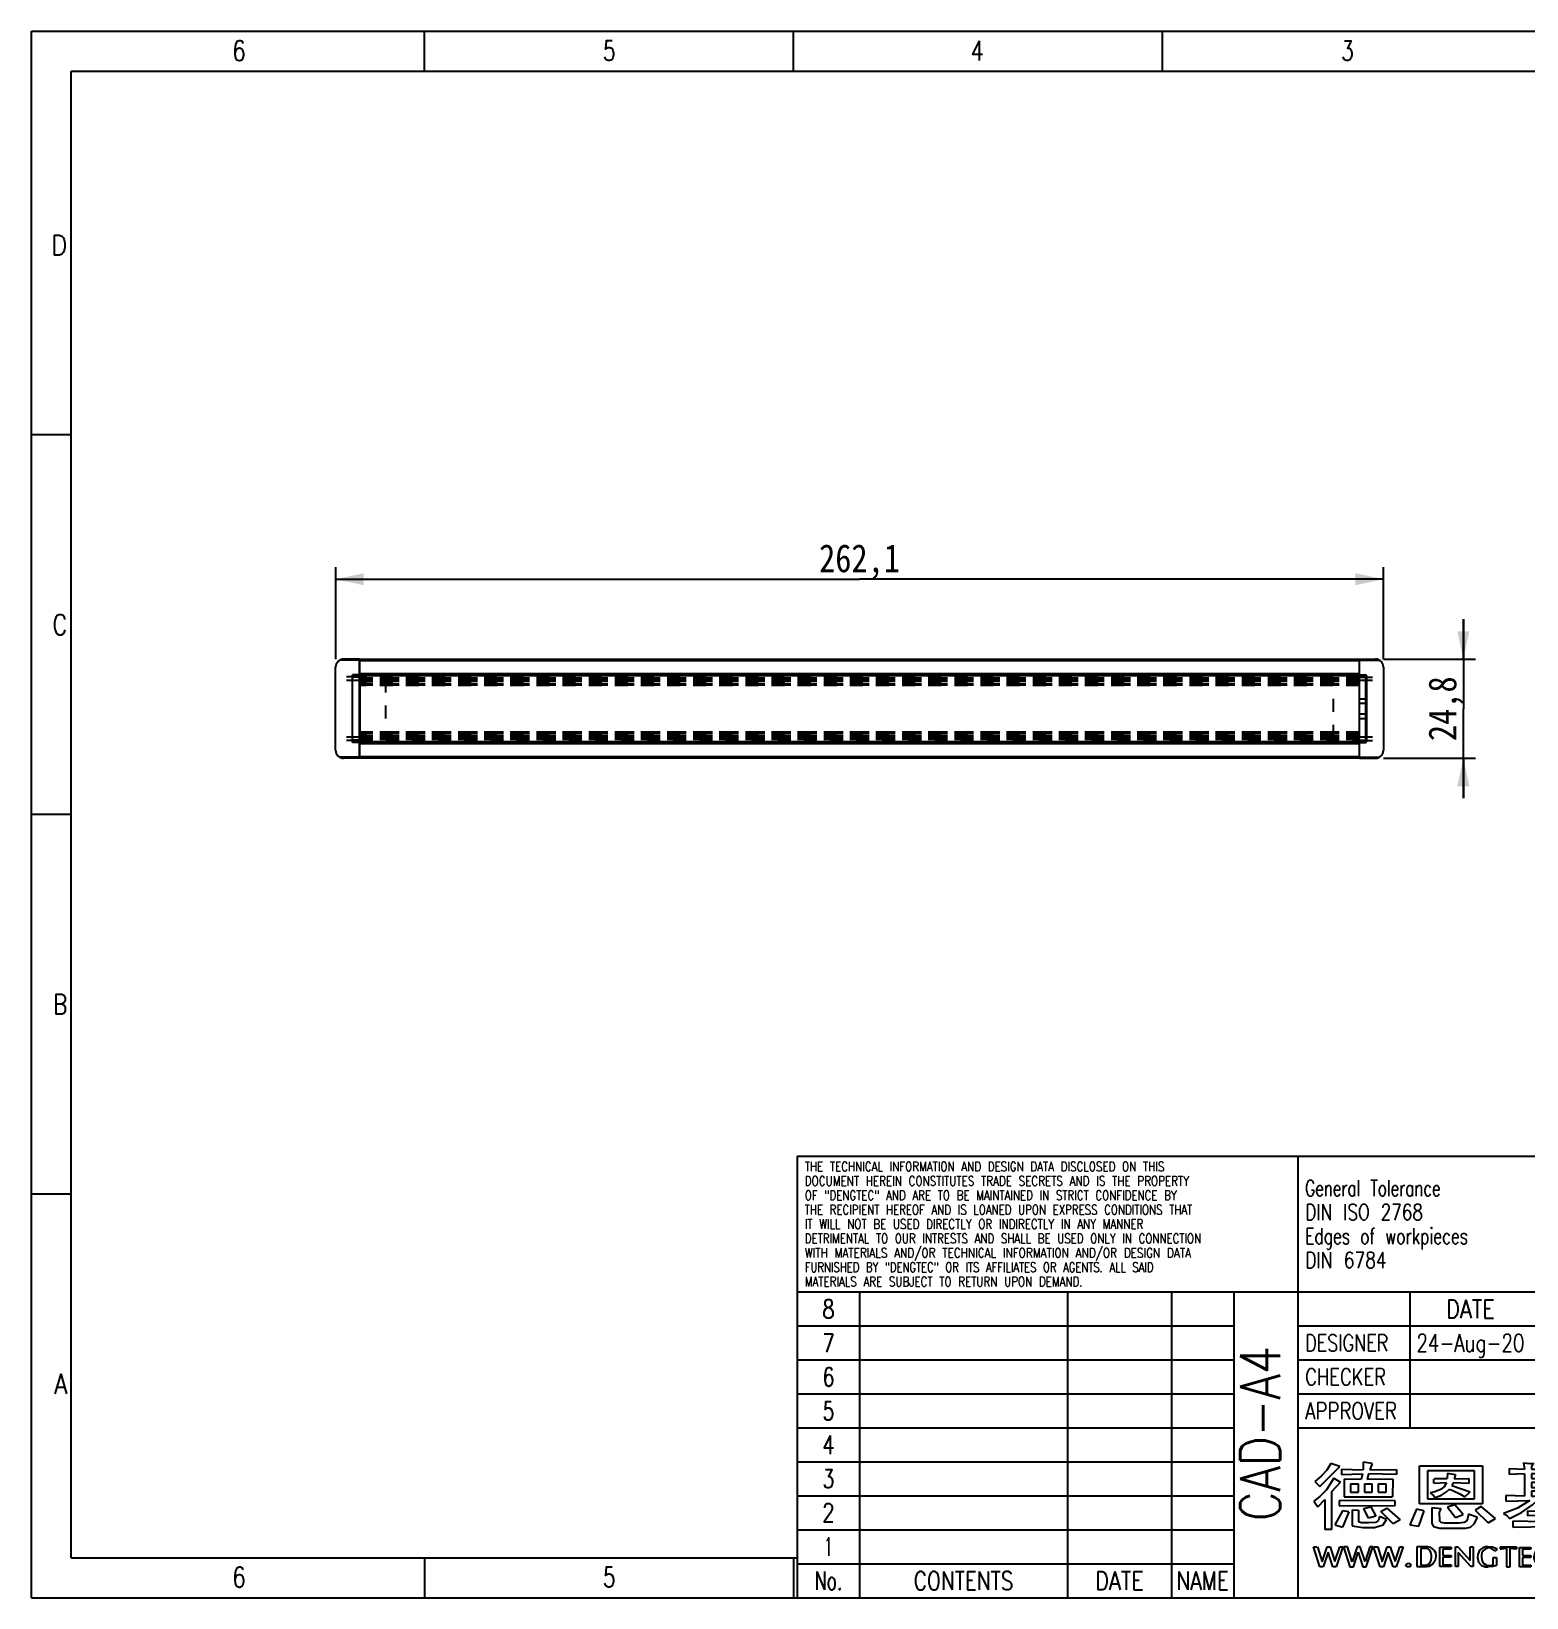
# Model space of a CAD drawing. Extents: x 14 to 580, y 14 to 406.
# Drawn here: x 14 to 388.1, y 14 to 406 of the extents above; entities that cross this region are included whole.
import ezdxf
from ezdxf.enums import TextEntityAlignment as Align

# ---------------------------------------------------------------- set-up
doc = ezdxf.new("R2010")
doc.units = 0
doc.header["$LTSCALE"] = 32.67
doc.linetypes.add('HIDDEN', pattern=[0.2, 0.1, -0.1])
doc.layers.get('0').update_dxf_attribs({"linetype": 'CONTINUOUS'})
for name, color, linetype in [('AP002-BASE2', 7, 'CONTINUOUS'), ('AP002-BASE3', 7, 'CONTINUOUS'), ('AP002-DIFFUSE3', 7, 'CONTINUOUS'), ('AP002-ENDCAP-012', 7, 'CONTINUOUS'), ('AP002-ENDCAP-013', 7, 'CONTINUOUS'), ('AP002-ENDCAP-022', 7, 'CONTINUOUS'), ('AP002-ENDCAP-023', 7, 'CONTINUOUS'), ('AP0024', 7, 'CONTINUOUS'), ('AP0029', 7, 'CONTINUOUS')]:
    doc.layers.add(name, color=color, linetype=linetype)
doc.styles.get("Standard").update_dxf_attribs({"font": 'SIMHEI.SHX', "width": 0.85})
doc.styles.add('TEXTSTYLE_2', font='TXT.TTF')
doc.styles.add('TEXTSTYLE_3', font='TXT.TTF')
doc.styles.add('TEXTSTYLE_4', font='TXT.TTF')
doc.styles.add('TEXTSTYLE_5', font='TXT.TTF')
doc.styles.add('TEXTSTYLE_6', font='TXT.TTF')
doc.dimstyles.get("Standard").update_dxf_attribs({"dimtxt": 2.5, "dimasz": 2.5, "dimexe": 1.25, "dimexo": 0.625, "dimtad": 1, "dimcen": 2.5, "dimazin": 3, "dimtfac": 1, "dimtmove": 0, "dimatfit": 3})

# ---------------------------------------------------------------- blocks, each defined once
blk = doc.blocks.new('SYMBOL_283_BL0', base_point=(374.78, 34.86))
at = {"layer": 'AP0029', "color": 7}
for p, q in [((339.1, 47.61), (338.1, 45.94)), ((341.3, 46.84), (339.1, 47.61)), ((347.18, 47.9), (347.17, 46.03)), ((349.45, 47.59), (347.18, 47.9)), ((349.45, 47.59), (348.82, 46.03)), ((387.31, 47.76), (387.54, 46.15)), ((387.31, 47.76), (388.91, 47.61)), ((388.91, 47.61), (389.85, 47.6)), ((389.43, 47.18), (389.3, 46.78)), ((389.85, 47.6), (389.43, 47.18)), ((396.28, 47.96), (396.42, 46.15)), ((396.28, 47.96), (396.98, 47.88)), ((396.98, 47.88), (398.08, 47.8)), ((398.08, 47.8), (398.94, 47.79)), ((398.27, 47.21), (398.13, 46.82)), ((398.94, 47.79), (398.27, 47.21)), ((405.9, 47.37), (405.9, 31.66)), ((414.04, 48.16), (406.7, 48.16)), ((410.08, 47.31), (409.97, 45.82)), ((410.08, 47.31), (410.67, 47.13)), ((410.56, 45.82), (410.67, 47.13)), ((414.83, 31.66), (414.83, 47.37)), ((336.66, 44.38), (335.05, 43.09)), ((336.31, 41.86), (341.3, 46.84)), ((338.1, 45.94), (336.66, 44.38)), ((339.82, 43.9), (337.99, 41.01)), ((339.82, 43.9), (341.52, 42.91)), ((341.74, 46.12), (341.74, 44.85)), ((341.74, 46.12), (347.17, 46.03)), ((341.75, 44.85), (347, 44.96)), ((342.45, 43.66), (342.43, 39.24)), ((346.68, 43.55), (342.45, 43.66)), ((347, 44.97), (346.68, 43.55)), ((348.49, 44.95), (348.16, 43.54)), ((354.56, 43.65), (348.16, 43.54)), ((355.48, 44.86), (348.49, 44.95)), ((348.82, 46.03), (355.48, 46.08)), ((354.56, 43.65), (354.54, 39.24)), ((355.48, 46.08), (355.48, 44.86)), ((361.23, 37.51), (361.28, 46.99)), ((361.28, 46.99), (377.01, 47.02)), ((363.25, 45.72), (363.25, 38.77)), ((374.99, 45.72), (363.25, 45.72)), ((364.74, 43.64), (364.74, 42.62)), ((364.9, 43.83), (368.17, 43.81)), ((368.26, 45.12), (368.17, 43.81)), ((368.26, 45.12), (370.24, 44.84)), ((370.24, 44.84), (369.9, 43.72)), ((369.9, 43.72), (373.57, 43.84)), ((373.57, 43.84), (373.57, 42.59)), ((374.99, 38.77), (374.99, 45.72)), ((377.01, 47.02), (377.01, 37.51)), ((383.7, 46.32), (387.54, 46.15)), ((383.7, 46.32), (383.7, 44.83)), ((387.55, 44.97), (383.7, 44.83)), ((387.55, 44.97), (387.55, 39.42)), ((389.3, 46.78), (389.29, 46.15)), ((389.29, 46.15), (396.42, 46.15)), ((396.42, 44.97), (389.29, 44.97)), ((389.29, 44.97), (389.29, 43.82)), ((389.29, 43.82), (396.42, 43.82)), ((396.42, 43.82), (396.42, 44.97)), ((398.13, 46.82), (398.13, 46.14)), ((398.13, 46.14), (402.28, 46.31)), ((402.28, 44.82), (398.13, 44.97)), ((398.13, 44.97), (398.13, 39.42)), ((402.28, 46.31), (402.28, 44.82)), ((409.97, 45.82), (407.08, 45.82)), ((407.08, 45.82), (407.08, 44.8)), ((407.08, 44.8), (409.86, 44.8)), ((407.34, 43.47), (409.67, 43.47)), ((407.34, 43.47), (407.34, 42.44)), ((409.86, 44.8), (409.67, 43.47)), ((410.45, 44.8), (410.28, 43.47)), ((410.28, 43.47), (413.41, 43.47)), ((410.45, 44.8), (413.66, 44.8)), ((413.66, 45.82), (410.56, 45.82)), ((413.41, 43.47), (413.41, 42.44)), ((413.66, 44.8), (413.66, 45.82)), ((336.32, 39.31), (334.83, 38.16)), ((335.05, 43.09), (336.31, 41.86)), ((337.99, 41.01), (336.32, 39.31)), ((339.33, 40.59), (341.52, 42.91)), ((339.33, 31.06), (339.33, 40.59)), ((342.43, 39.24), (354.54, 39.24)), ((344.01, 42.51), (344.01, 40.37)), ((344.03, 42.51), (346.02, 42.51)), ((344.03, 40.37), (346.02, 40.37)), ((346.02, 40.37), (346.02, 42.51)), ((347.46, 42.51), (347.46, 40.37)), ((347.46, 42.51), (349.44, 42.51)), ((347.46, 40.37), (349.44, 40.37)), ((349.44, 40.37), (349.44, 42.51)), ((350.92, 42.51), (350.92, 40.37)), ((350.95, 42.51), (352.93, 42.51)), ((350.95, 40.37), (352.93, 40.37)), ((352.93, 40.37), (352.93, 42.51)), ((365.13, 40.5), (363.92, 40.21)), ((363.92, 40.21), (364.7, 39.62)), ((364.7, 39.62), (365.2, 39.07)), ((368.01, 42.72), (364.88, 42.59)), ((366.52, 41.04), (365.13, 40.5)), ((365.2, 39.07), (366.76, 39.68)), ((367.44, 41.77), (366.52, 41.04)), ((366.76, 39.68), (368.05, 40.46)), ((368.01, 42.72), (367.44, 41.77)), ((368.05, 40.46), (368.76, 41.14)), ((368.76, 41.14), (369.77, 40.72)), ((369.64, 42.72), (369.37, 42.06)), ((369.37, 42.06), (373.94, 40.46)), ((373.57, 42.59), (369.64, 42.72)), ((369.77, 40.72), (371.35, 39.95)), ((371.35, 39.95), (372.6, 39.21)), ((372.6, 39.21), (373.94, 40.46)), ((387.55, 39.42), (382.87, 39.59)), ((382.87, 39.59), (382.87, 38.15)), ((396.42, 42.86), (389.29, 42.86)), ((389.29, 42.86), (389.29, 41.61)), ((389.29, 41.61), (396.42, 41.61)), ((396.42, 40.65), (389.29, 40.65)), ((389.29, 40.65), (389.29, 39.43)), ((389.29, 39.43), (396.42, 39.43)), ((396.42, 41.61), (396.42, 42.86)), ((396.42, 39.43), (396.42, 40.65)), ((402.9, 39.59), (398.13, 39.42)), ((402.9, 39.59), (402.9, 38.14)), ((408.71, 39.88), (406.66, 36.7)), ((409.05, 40.91), (406.79, 40.91)), ((406.79, 40.91), (406.79, 39.88)), ((406.79, 39.88), (408.71, 39.88)), ((409.48, 42.44), (407.34, 42.44)), ((409.43, 39.88), (408.67, 38.17)), ((409.48, 42.44), (409.05, 40.91)), ((409.43, 39.88), (411.28, 39.88)), ((410.11, 42.44), (409.74, 40.91)), ((413.96, 40.91), (409.74, 40.91)), ((413.41, 42.44), (410.11, 42.44)), ((411.28, 39.88), (411.93, 38.06)), ((411.89, 39.88), (412.55, 38.56)), ((411.89, 39.88), (413.96, 39.88)), ((413.96, 40.91), (413.96, 39.88)), ((334.83, 38.16), (335.82, 36.75)), ((335.82, 36.75), (337.61, 38.59)), ((337.61, 38.59), (337.61, 31.06)), ((341.99, 35.73), (340.09, 32.21)), ((355.15, 38.27), (341.18, 38.29)), ((341.18, 38.29), (341.18, 37.02)), ((341.18, 37.02), (355.15, 37.05)), ((343.55, 35.51), (341.99, 35.73)), ((343.55, 35.51), (342.01, 31.65)), ((344.41, 35.97), (346.02, 35.87)), ((344.41, 35.97), (344.41, 31.96)), ((346.02, 35.87), (346.02, 33.01)), ((347.34, 36.35), (349.11, 36.76)), ((348.47, 33.89), (347.34, 36.35)), ((349.11, 36.76), (350.32, 34.42)), ((351.61, 35.53), (353.06, 36.36)), ((354.64, 32.44), (351.61, 35.53)), ((353.06, 36.36), (356.39, 33.51)), ((355.15, 37.07), (355.15, 38.27)), ((360.48, 36.11), (358.82, 32.24)), ((362.45, 35.75), (360.48, 36.11)), ((361.07, 31.88), (362.44, 35.73)), ((377.01, 37.51), (361.23, 37.51)), ((363.25, 38.77), (374.99, 38.77)), ((364.35, 36.45), (364.37, 32.53)), ((366.7, 36.24), (364.35, 36.45)), ((366.3, 35.37), (366.7, 36.24)), ((366.36, 33.14), (366.3, 35.37)), ((370.11, 37.22), (368.29, 36.62)), ((368.29, 36.62), (370.3, 34.05)), ((372.18, 34.78), (370.11, 37.22)), ((376.68, 36.78), (375.21, 35.88)), ((375.21, 35.88), (378.4, 32.71)), ((380.23, 33.8), (376.68, 36.78)), ((385.77, 36.42), (382.3, 35.06)), ((382.87, 38.15), (388.89, 38.33)), ((383.79, 33.85), (386.79, 35.34)), ((388.89, 38.33), (385.77, 36.42)), ((386.79, 35.34), (389.51, 37.2)), ((388.3, 35.77), (392.18, 35.63)), ((388.3, 35.77), (388.3, 34.44)), ((389.51, 37.2), (390.52, 38.18)), ((396.03, 38.18), (390.52, 38.18)), ((392.01, 37.55), (392.16, 36.21)), ((392.01, 37.55), (392.76, 37.48)), ((392.16, 36.21), (392.18, 35.63)), ((392.76, 37.48), (393.86, 37.44)), ((393.86, 36.58), (393.85, 35.64)), ((393.85, 35.64), (395.91, 35.68)), ((393.86, 37.44), (394.51, 37.42)), ((393.98, 36.94), (393.86, 36.58)), ((394.51, 37.42), (393.98, 36.94)), ((395.91, 35.68), (397.68, 35.76)), ((396.68, 37.26), (396.03, 38.18)), ((398.85, 35.57), (396.68, 37.26)), ((397.62, 38.33), (398.85, 37.29)), ((402.9, 38.14), (397.62, 38.33)), ((397.68, 35.76), (397.68, 34.44)), ((398.85, 37.29), (400.6, 36.43)), ((401.74, 34.12), (398.85, 35.57)), ((400.6, 36.43), (402.93, 35.85)), ((402.4, 35.36), (401.95, 34.7)), ((402.93, 35.85), (402.4, 35.36)), ((406.66, 36.7), (407, 35.61)), ((408.27, 37.39), (407, 35.61)), ((407.22, 34.16), (409.81, 35.76)), ((409.33, 35.87), (408.27, 37.39)), ((408.67, 38.17), (409.68, 36.85)), ((409.68, 36.85), (409.33, 35.87)), ((409.81, 35.76), (409.94, 34.7)), ((410.71, 39.08), (410.14, 39.08)), ((410.14, 39.08), (410.14, 33.81)), ((410.71, 39.08), (410.71, 33.14)), ((411.05, 35.78), (410.82, 34.8)), ((411.93, 38.06), (410.98, 36.93)), ((410.98, 36.93), (411.29, 35.98)), ((413.56, 33.97), (411.05, 35.78)), ((412.37, 37.32), (411.29, 35.98)), ((412.37, 37.32), (412.93, 36.56)), ((412.55, 38.56), (413.32, 37.62)), ((412.93, 36.56), (413.72, 35.74)), ((413.32, 37.62), (414.08, 37.01)), ((414.08, 37.01), (413.72, 35.74)), ((340.13, 32.2), (342.01, 31.65)), ((344.41, 31.96), (347.11, 31.54)), ((346.71, 32.76), (346.02, 33.01)), ((348.47, 32.69), (346.71, 32.76)), ((347.11, 31.54), (350.01, 31.58)), ((350.32, 34.42), (348.47, 33.89)), ((350.22, 32.79), (348.47, 32.69)), ((350.01, 31.58), (352.16, 32.24)), ((351.02, 33.3), (350.22, 32.79)), ((351.23, 34.29), (351.02, 33.3)), ((352.98, 33.6), (351.23, 34.29)), ((352.16, 32.24), (352.98, 33.6)), ((356.39, 33.51), (354.64, 32.44)), ((358.82, 32.24), (361.07, 31.88)), ((364.37, 32.53), (364.79, 31.79)), ((364.79, 31.79), (366.33, 31.38)), ((366.33, 31.38), (372.76, 31.4)), ((366.67, 32.78), (366.36, 33.14)), ((367.54, 32.62), (366.67, 32.78)), ((371.08, 32.61), (367.54, 32.62)), ((370.3, 34.05), (372.18, 34.78)), ((372.45, 32.8), (371.08, 32.61)), ((373.01, 33.17), (372.45, 32.8)), ((372.76, 31.4), (373.98, 31.68)), ((373.28, 33.73), (373.01, 33.17)), ((373.52, 34.89), (373.28, 33.73)), ((375.75, 34.06), (373.55, 34.88)), ((373.98, 31.68), (374.92, 32.44)), ((374.92, 32.44), (375.75, 34.06)), ((378.4, 32.71), (380.29, 33.83)), ((382.3, 35.06), (383.01, 34.67)), ((383.01, 34.67), (383.78, 33.85)), ((392.18, 32.96), (384.64, 33.11)), ((384.64, 33.11), (384.64, 31.65)), ((384.64, 31.65), (393.7, 31.79)), ((392.18, 34.59), (388.3, 34.44)), ((392.18, 34.59), (392.18, 32.96)), ((393.7, 31.79), (401.46, 31.65)), ((397.68, 34.44), (393.85, 34.58)), ((393.85, 34.58), (393.85, 32.96)), ((401.46, 33.11), (393.85, 32.96)), ((401.46, 31.65), (401.46, 33.11)), ((401.95, 34.7), (401.74, 34.12)), ((407.22, 34.16), (407.4, 33.02)), ((409.94, 34.7), (407.4, 33.02)), ((409.73, 32.95), (408.83, 33.07)), ((408.83, 33.07), (408.92, 31.75)), ((408.92, 31.75), (410.04, 31.72)), ((409.96, 33.06), (409.73, 32.95)), ((410.09, 33.3), (409.96, 33.06)), ((410.04, 31.72), (410.47, 32.16)), ((410.14, 33.81), (410.09, 33.3)), ((410.47, 32.16), (410.71, 33.14)), ((410.82, 34.8), (413.29, 32.77)), ((413.29, 32.77), (413.56, 33.97)), ((339.33, 31.06), (337.61, 31.06)), ((406.7, 30.86), (414.04, 30.86)), ((334.73, 26.7), (335.61, 26.69)), ((336.32, 21.74), (334.73, 26.7)), ((335.76, 26.69), (336.88, 22.98)), ((336.88, 22.98), (338.14, 26.7)), ((338.41, 25.4), (337.18, 21.74)), ((338.14, 26.7), (338.89, 26.69)), ((339.57, 21.74), (338.41, 25.4)), ((338.89, 26.69), (340.11, 23.03)), ((340.11, 23.03), (341.29, 26.7)), ((342.08, 26.69), (340.37, 21.74)), ((341.29, 26.7), (342.08, 26.69)), ((342.26, 26.7), (343.85, 21.74)), ((343.28, 26.69), (342.26, 26.7)), ((344.41, 22.98), (343.28, 26.69)), ((345.67, 26.69), (344.41, 22.98)), ((344.71, 21.74), (345.93, 25.4)), ((346.42, 26.69), (345.67, 26.69)), ((345.93, 25.4), (347.1, 21.74)), ((347.64, 23.03), (346.42, 26.69)), ((348.81, 26.7), (347.64, 23.03)), ((347.9, 21.74), (349.61, 26.69)), ((349.61, 26.69), (348.81, 26.7)), ((349.78, 26.7), (350.81, 26.69)), ((351.38, 21.74), (349.78, 26.7)), ((350.81, 26.69), (351.93, 22.98)), ((351.93, 22.98), (353.2, 26.7)), ((353.46, 25.4), (352.24, 21.74)), ((353.2, 26.7), (353.95, 26.69)), ((354.63, 21.74), (353.46, 25.4)), ((353.95, 26.69), (355.17, 23.03)), ((355.17, 23.03), (356.34, 26.7)), ((357.14, 26.69), (355.43, 21.74)), ((356.34, 26.7), (357.14, 26.69)), ((363.33, 26.7), (360.62, 26.69)), ((360.62, 26.69), (360.62, 21.81)), ((361.57, 26.34), (361.57, 22.14)), ((362.5, 26.33), (361.57, 26.33)), ((363.41, 26.19), (362.5, 26.33)), ((364.1, 26.54), (363.33, 26.7)), ((363.85, 25.89), (363.41, 26.19)), ((364.11, 25.32), (363.85, 25.89)), ((364.86, 25.99), (364.1, 26.54)), ((364.26, 24.62), (364.11, 25.32)), ((364.15, 23.29), (364.28, 24.25)), ((364.28, 24.25), (364.26, 24.62)), ((364.86, 25.99), (365.22, 25.26)), ((365.34, 24.42), (365.16, 23.39)), ((365.22, 25.26), (365.34, 24.42)), ((366.35, 26.63), (369.18, 26.63)), ((366.35, 21.81), (366.35, 26.63)), ((369.18, 26.17), (367.07, 26.17)), ((367.07, 26.17), (367.07, 24.58)), ((367.07, 24.58), (369.18, 24.58)), ((369.18, 24.13), (367.07, 24.13)), ((367.07, 24.13), (367.07, 22.24)), ((369.18, 26.63), (369.18, 26.17)), ((369.18, 24.58), (369.18, 24.13)), ((370.23, 21.81), (370.23, 26.69)), ((370.23, 26.69), (370.85, 26.69)), ((370.85, 26.69), (373.95, 23.28)), ((374.12, 21.81), (370.95, 25.32)), ((370.95, 25.32), (370.95, 21.81)), ((373.95, 23.28), (373.95, 26.69)), ((373.95, 26.69), (374.67, 26.69)), ((374.67, 26.69), (374.67, 21.81)), ((375.81, 24.84), (375.73, 24.14)), ((375.73, 24.14), (376.01, 22.92)), ((376.28, 25.85), (375.81, 24.84)), ((377.11, 26.48), (376.28, 25.85)), ((376.76, 24.7), (376.73, 24.22)), ((376.73, 24.22), (376.82, 23.5)), ((376.89, 25.2), (376.76, 24.7)), ((377.17, 25.7), (376.89, 25.2)), ((377.82, 26.7), (377.11, 26.48)), ((377.7, 26.15), (377.17, 25.7)), ((378.5, 26.43), (377.7, 26.15)), ((378.38, 26.78), (377.82, 26.7)), ((378.38, 26.78), (379.47, 26.73)), ((379.12, 26.37), (378.5, 26.43)), ((380.14, 25.75), (379.12, 26.37)), ((379.47, 26.73), (380.62, 26.34)), ((379.67, 22.24), (379.67, 24.08)), ((379.67, 24.08), (380.56, 24.08)), ((380.39, 25.75), (380.14, 25.75)), ((380.62, 26.34), (380.39, 25.75)), ((380.56, 24.08), (380.55, 22.02)), ((381.46, 26.74), (385.56, 26.75)), ((381.46, 26.74), (381.46, 26.23)), ((381.46, 26.23), (381.75, 26.23)), ((381.75, 26.23), (383.05, 26.39)), ((383.05, 26.39), (383.05, 21.74)), ((383.97, 21.74), (383.97, 26.39)), ((383.97, 26.39), (385.27, 26.23)), ((385.27, 26.23), (385.56, 26.23)), ((385.56, 26.75), (385.55, 26.26)), ((386.31, 26.56), (389.14, 26.56)), ((386.31, 21.74), (386.31, 26.56)), ((389.14, 26.1), (387.03, 26.1)), ((387.03, 26.1), (387.03, 24.51)), ((387.03, 24.51), (389.14, 24.51)), ((389.14, 24.06), (387.03, 24.06)), ((387.03, 24.06), (387.03, 22.17)), ((389.14, 26.56), (389.14, 26.1)), ((389.14, 24.51), (389.14, 24.06)), ((389.9, 24.19), (389.9, 24.18)), ((390.93, 24.18), (390.93, 24.27)), ((392.87, 26.75), (392.58, 26.74)), ((392.72, 26.44), (392.76, 26.44)), ((392.76, 26.44), (392.84, 26.43)), ((392.84, 26.43), (392.92, 26.42)), ((392.92, 26.42), (393.22, 26.35)), ((393.47, 26.71), (393.16, 26.73)), ((393.77, 26.68), (393.47, 26.71)), ((393.79, 26.06), (394.06, 25.84)), ((394.06, 25.84), (394.41, 25.84)), ((394.41, 25.84), (394.58, 26.4)), ((397.32, 24.19), (397.32, 24.18)), ((398.35, 24.18), (398.35, 24.27)), ((400.29, 26.75), (400, 26.74)), ((400.14, 26.44), (400.18, 26.44)), ((400.18, 26.44), (400.26, 26.43)), ((400.26, 26.43), (400.34, 26.42)), ((400.34, 26.42), (400.64, 26.35)), ((400.89, 26.71), (400.57, 26.73)), ((401.19, 26.68), (400.89, 26.71)), ((401.21, 26.06), (401.48, 25.84)), ((401.48, 25.84), (401.83, 25.84)), ((401.83, 25.84), (402, 26.4)), ((402.55, 24.94), (402.45, 24.18)), ((402.45, 24.18), (402.48, 23.72)), ((402.48, 23.72), (402.6, 23.22)), ((402.94, 25.75), (402.55, 24.94)), ((402.98, 25.79), (403.58, 26.41)), ((403.48, 24.23), (403.72, 25.22)), ((403.63, 23.24), (403.48, 24.23)), ((403.58, 26.41), (404.35, 26.75)), ((403.72, 25.22), (404.22, 26.05)), ((404.72, 26.42), (404.22, 26.05)), ((404.35, 26.75), (405.13, 26.86)), ((405.33, 26.56), (404.72, 26.42)), ((406.11, 26.81), (405.13, 26.86)), ((405.33, 26.56), (406.1, 26.37)), ((406.52, 26.09), (406.1, 26.37)), ((407.13, 26.49), (406.11, 26.81)), ((406.91, 25.62), (406.52, 26.09)), ((406.91, 25.62), (407.1, 25.21)), ((407.24, 24.23), (407.04, 23.24)), ((407.1, 25.21), (407.22, 24.73)), ((407.13, 26.49), (407.6, 26.06)), ((407.22, 24.73), (407.24, 24.23)), ((407.6, 26.06), (407.88, 25.69)), ((408.18, 24.96), (407.88, 25.69)), ((408.08, 23.15), (408.27, 24.08)), ((408.27, 24.08), (408.18, 24.96)), ((408.78, 21.74), (409.47, 26.75)), ((409.47, 26.75), (409.98, 26.75)), ((409.88, 24.96), (409.59, 21.74)), ((411.46, 21.85), (409.88, 24.96)), ((409.98, 26.75), (411.84, 23.21)), ((411.84, 23.21), (413.74, 26.75)), ((413.5, 25.02), (411.87, 21.85)), ((413.8, 21.74), (413.5, 25.02)), ((413.74, 26.75), (414.26, 26.75)), ((414.26, 26.75), (414.83, 21.74)), ((337.18, 21.74), (336.32, 21.74)), ((340.37, 21.74), (339.57, 21.74)), ((343.85, 21.74), (344.71, 21.74)), ((347.1, 21.74), (347.9, 21.74)), ((352.24, 21.74), (351.38, 21.74)), ((355.43, 21.74), (354.63, 21.74)), ((357.83, 22.06), (357.91, 22.39)), ((357.98, 21.77), (357.83, 22.06)), ((357.91, 22.39), (358.26, 22.58)), ((358.26, 21.68), (357.98, 21.77)), ((358.26, 22.58), (358.59, 22.59)), ((358.73, 21.71), (358.26, 21.68)), ((358.59, 22.59), (358.89, 22.44)), ((358.98, 21.92), (358.73, 21.71)), ((358.89, 22.44), (359.02, 22.21)), ((359.02, 22.21), (358.98, 21.92)), ((360.62, 21.81), (362.96, 21.81)), ((361.57, 22.14), (362.34, 22.14)), ((362.34, 22.14), (363.12, 22.21)), ((363.02, 21.81), (363.67, 21.91)), ((363.12, 22.21), (363.72, 22.54)), ((363.67, 21.91), (364.51, 22.4)), ((363.72, 22.54), (364.15, 23.29)), ((364.51, 22.4), (365.16, 23.39)), ((369.18, 21.81), (366.35, 21.81)), ((367.07, 22.24), (369.18, 22.24)), ((369.18, 22.24), (369.18, 21.81)), ((370.95, 21.81), (370.23, 21.81)), ((374.67, 21.81), (374.12, 21.81)), ((376.01, 22.92), (376.69, 22.14)), ((376.69, 22.14), (377.66, 21.75)), ((376.82, 23.5), (377.04, 22.96)), ((377.04, 22.96), (377.46, 22.43)), ((378.08, 22.07), (377.46, 22.43)), ((377.66, 21.75), (378.45, 21.7)), ((378.66, 21.96), (378.08, 22.07)), ((379.6, 21.79), (378.45, 21.7)), ((379.19, 22.03), (378.66, 21.96)), ((379.19, 22.03), (379.67, 22.24)), ((380.55, 22.02), (379.6, 21.79)), ((383.05, 21.74), (383.97, 21.74)), ((389.14, 21.74), (386.31, 21.74)), ((387.03, 22.17), (389.14, 22.17)), ((389.14, 22.17), (389.14, 21.74)), ((392.5, 21.56), (392.79, 21.56)), ((392.79, 21.56), (392.99, 21.57)), ((392.99, 21.57), (393.19, 21.59)), ((393.19, 21.59), (393.39, 21.63)), ((393.39, 21.63), (393.6, 21.67)), ((393.6, 21.67), (393.65, 21.69)), ((393.65, 21.69), (393.71, 21.7)), ((393.71, 21.7), (394.01, 21.8)), ((394.01, 21.8), (394.11, 21.85)), ((394.11, 21.85), (394.21, 21.9)), ((394.47, 22.47), (394.18, 22.46)), ((394.21, 21.9), (394.31, 21.96)), ((394.31, 21.96), (394.41, 22.02)), ((394.41, 22.02), (394.47, 22.47)), ((395.28, 21.98), (395.31, 22.3)), ((395.41, 21.77), (395.28, 21.98)), ((395.31, 22.3), (395.47, 22.51)), ((395.7, 21.68), (395.41, 21.77)), ((395.47, 22.51), (395.7, 22.58)), ((395.7, 22.58), (396.02, 22.59)), ((396.01, 21.68), (395.7, 21.68)), ((396.16, 21.71), (396.01, 21.68)), ((396.02, 22.59), (396.26, 22.5)), ((396.36, 21.85), (396.16, 21.71)), ((396.26, 22.5), (396.43, 22.3)), ((396.46, 22.12), (396.36, 21.85)), ((396.43, 22.3), (396.46, 22.12)), ((399.92, 21.56), (400.21, 21.56)), ((400.21, 21.56), (400.41, 21.57)), ((400.41, 21.57), (400.61, 21.59)), ((400.61, 21.59), (400.81, 21.63)), ((400.81, 21.63), (401.02, 21.67)), ((401.02, 21.67), (401.07, 21.69)), ((401.07, 21.69), (401.13, 21.7)), ((401.13, 21.7), (401.43, 21.8)), ((401.43, 21.8), (401.53, 21.85)), ((401.53, 21.85), (401.63, 21.9)), ((401.88, 22.47), (401.6, 22.46)), ((401.63, 21.9), (401.73, 21.96)), ((401.73, 21.96), (401.83, 22.02)), ((401.83, 22.02), (401.88, 22.47)), ((402.6, 23.22), (403.05, 22.48)), ((403.05, 22.48), (403.35, 22.22)), ((403.35, 22.22), (404.02, 21.83)), ((403.63, 23.24), (403.8, 22.85)), ((404.33, 22.26), (403.8, 22.85)), ((404.02, 21.83), (404.85, 21.63)), ((405.37, 21.9), (404.33, 22.26)), ((404.85, 21.63), (405.56, 21.62)), ((406.05, 22.08), (405.37, 21.9)), ((405.56, 21.62), (406.54, 21.79)), ((406.86, 22.85), (406.05, 22.08)), ((406.54, 21.79), (407.01, 22.01)), ((407.04, 23.24), (406.86, 22.85)), ((407.01, 22.01), (407.44, 22.3)), ((407.44, 22.3), (408.08, 23.15)), ((408.78, 21.74), (409.59, 21.74)), ((411.87, 21.85), (411.46, 21.85)), ((413.8, 21.74), (414.83, 21.74))]:
    blk.add_line(p, q, dxfattribs=at)
for centre, radius, start, end in [((406.7, 47.37), 0.799, 90, 180), ((414.04, 47.37), 0.799, 0, 90), ((406.7, 31.66), 0.799, 180, 270), ((414.04, 31.66), 0.799, 270, 360), ((392.4, 24.21), 2.5, 158.0467, 180.3952), ((392.82, 24.13), 2.93, 179.1046, 200.8922), ((392.6, 24.1), 2.73, 136.7287, 157.5392), ((392.3, 24.39), 2.32, 111.1471, 136.841), ((393.49, 24.31), 2.56, 160.119, 180.9693), ((394.42, 24.2), 3.49, 180.1894, 197.9684), ((392.9, 24.5), 1.94, 135.1351, 159.4747), ((392.53, 23.7), 3.04, 89.1542, 110.4525), ((392.91, 24.52), 1.94, 95.5685, 135.5687), ((392.97, 27.43), 0.691, 260.9564, 273.018), ((393.12, 27.48), 0.75, 261.6919, 272.7717), ((392.58, 24.37), 2.07, 63.4314, 72.1964), ((392.57, 24.35), 2.09, 54.3712, 63.3981), ((393.37, 24.06), 2.65, 68.5873, 81.3424), ((393.69, 24.97), 1.68, 58.0891, 67.5455), ((399.82, 24.21), 2.5, 158.0467, 180.3952), ((400.24, 24.13), 2.93, 179.1046, 200.8922), ((400.02, 24.1), 2.73, 136.7287, 157.5392), ((399.72, 24.39), 2.32, 111.1471, 136.841), ((400.91, 24.31), 2.56, 160.119, 180.9693), ((401.84, 24.2), 3.49, 180.1894, 197.9684), ((400.32, 24.5), 1.94, 135.1351, 159.4747), ((399.95, 23.7), 3.04, 89.1542, 110.4525), ((400.33, 24.52), 1.94, 95.5685, 135.5687), ((400.39, 27.43), 0.691, 260.9564, 273.018), ((400.54, 27.48), 0.75, 261.6919, 272.7717), ((400, 24.37), 2.08, 54.329, 72.1869), ((400.79, 24.06), 2.65, 68.5873, 81.3424), ((401.11, 24.97), 1.68, 58.0891, 67.5455), ((392.36, 24.05), 2.46, 202.8963, 250.0701), ((392.58, 23.6), 1.55, 197.9155, 229.0523), ((392.48, 24.41), 2.85, 250.2982, 270.5014), ((393.02, 24.11), 2.23, 229.1447, 246.9842), ((392.91, 23.89), 1.98, 247.3414, 266.3689), ((392.59, 24.53), 2.63, 274.3561, 282.4978), ((392.67, 24.17), 2.26, 282.3564, 291.9904), ((392.67, 24.31), 2.39, 290.9261, 300.3826), ((392.8, 24.1), 2.14, 300.1226, 310.0864), ((399.78, 24.05), 2.46, 202.8963, 250.0701), ((400, 23.6), 1.55, 197.9155, 229.0523), ((399.9, 24.41), 2.85, 250.2982, 270.5014), ((400.44, 24.11), 2.23, 229.1447, 246.9842), ((400.33, 23.89), 1.98, 247.3414, 266.3689), ((400.01, 24.53), 2.63, 274.3561, 282.4978), ((400.09, 24.17), 2.26, 282.3564, 291.9904), ((400.08, 24.31), 2.39, 290.9261, 300.3826), ((400.22, 24.1), 2.14, 300.1226, 310.0864)]:
    blk.add_arc(centre, radius, start, end, dxfattribs=at)
blk = doc.blocks.new('_FILLED')
at = {"color": 0, "linetype": 'BYBLOCK'}
blk.add_solid([(0, 0), (-1, 0.214), (-1, -0.214)], dxfattribs=at)
blk = doc.blocks.new('*D0')
at = {"layer": 'AP0024', "color": 3}
for p, q in [((90.13, 248.88), (90.13, 271.88)), ((352.23, 248.88), (352.23, 271.88)), ((90.13, 268.88), (221.18, 268.88)), ((352.23, 268.88), (221.18, 268.88))]:
    blk.add_line(p, q, dxfattribs=at)
at = {"layer": 'AP0024', "color": 3, "xscale": 7, "yscale": 7, "zscale": 7, "rotation": 180}
blk.add_blockref('_FILLED', (90.13, 268.88), dxfattribs=at)
at = {"layer": 'AP0024', "color": 3, "xscale": 7, "yscale": 7, "zscale": 7}
blk.add_blockref('_FILLED', (352.23, 268.88), dxfattribs=at)
at = {"layer": 'AP0024', "color": 3, "width": 0.85}
blk.add_text('262,1', height=7, dxfattribs=at).set_placement((221.18, 270.63), align=Align.CENTER)
blk = doc.blocks.new('*D1')
at = {"layer": 'AP0024', "color": 3}
for p, q in [((372.23, 248.88), (372.23, 258.88)), ((372.23, 258.88), (372.23, 236.48)), ((352.23, 248.88), (375.23, 248.88)), ((372.23, 214.08), (372.23, 236.48)), ((352.23, 224.08), (375.23, 224.08)), ((372.23, 224.08), (372.23, 214.08))]:
    blk.add_line(p, q, dxfattribs=at)
at = {"layer": 'AP0024', "color": 3, "xscale": 7, "yscale": 7, "zscale": 7}
for p, rotation in [((372.23, 248.88), 270), ((372.23, 224.08), 90)]:
    blk.add_blockref('_FILLED', p, dxfattribs=dict(at, rotation=rotation))
at = {"layer": 'AP0024', "color": 3, "width": 0.85}
blk.add_text('24,8', height=7, rotation=90, dxfattribs=at).set_placement((370.48, 236.48), align=Align.CENTER)

msp = doc.modelspace()

# ---------------------------------------------------------------- linework, layer by layer
at = {"color": 7}
msp.add_line((96.176, 243.847), (96.176, 229.114), dxfattribs=at)
at = {"layer": 'AP002-BASE2', "color": 7}
for p, q in [((96.176, 248.88), (346.176, 248.88)), ((96.176, 244.993), (96.176, 248.878)), ((96.176, 248.561), (346.176, 248.561)), ((346.176, 248.88), (346.176, 227.994)), ((346.176, 245.166), (96.176, 245.166)), ((96.176, 224.08), (96.176, 244.966)), ((346.176, 244.966), (96.176, 244.966)), ((96.176, 244.766), (346.176, 244.766)), ((346.176, 228.194), (96.176, 228.194)), ((96.176, 227.994), (346.176, 227.994)), ((96.176, 227.794), (346.176, 227.794)), ((346.176, 227.967), (346.176, 224.08)), ((346.176, 224.399), (96.176, 224.399)), ((346.176, 224.08), (96.176, 224.08))]:
    msp.add_line(p, q, dxfattribs=at)
at = {"layer": 'AP002-BASE3', "color": 8, "linetype": 'HIDDEN'}
for p, q in [((346.176, 248.638), (96.176, 248.638)), ((96.176, 244.966), (96.176, 244.993)), ((346.176, 244.816), (96.176, 244.816)), ((346.176, 244.365), (96.176, 244.365)), ((96.176, 244.167), (346.176, 244.167)), ((96.176, 243.947), (346.176, 243.947)), ((96.176, 243.926), (346.176, 243.926)), ((346.176, 243.915), (96.176, 243.915)), ((346.176, 243.888), (96.176, 243.888)), ((96.176, 243.867), (346.176, 243.867)), ((346.176, 243.461), (96.176, 243.461)), ((96.176, 243.402), (346.176, 243.402)), ((346.176, 242.922), (96.176, 242.922)), ((346.176, 242.714), (96.176, 242.714)), ((96.176, 242.564), (346.176, 242.564)), ((96.176, 242.48), (346.176, 242.48)), ((346.176, 242.28), (96.176, 242.28)), ((96.176, 230.681), (346.176, 230.681)), ((346.176, 230.481), (96.176, 230.481)), ((346.176, 230.396), (96.176, 230.396)), ((96.176, 230.246), (346.176, 230.246)), ((346.176, 230.039), (96.176, 230.039)), ((346.176, 229.558), (96.176, 229.558)), ((346.176, 229.5), (96.176, 229.5)), ((346.176, 229.093), (96.176, 229.093)), ((96.176, 229.072), (346.176, 229.072)), ((346.176, 229.046), (96.176, 229.046)), ((346.176, 229.034), (96.176, 229.034)), ((346.176, 229.014), (96.176, 229.014)), ((346.176, 228.794), (96.176, 228.794)), ((96.176, 228.595), (346.176, 228.595)), ((346.176, 228.144), (96.176, 228.144)), ((346.176, 227.994), (346.176, 227.967)), ((96.176, 224.322), (346.176, 224.322))]:
    msp.add_line(p, q, dxfattribs=at)
at = {"layer": 'AP002-DIFFUSE3', "color": 8, "linetype": 'HIDDEN'}
for p, q in [((96.176, 229.114), (96.176, 243.847)), ((346.176, 243.847), (96.176, 243.847)), ((96.176, 243.807), (346.176, 243.807)), ((346.176, 243.784), (96.176, 243.784)), ((346.176, 243.749), (96.176, 243.749)), ((96.176, 243.661), (346.176, 243.661)), ((346.176, 243.361), (96.176, 243.361)), ((346.176, 243.302), (96.176, 243.302)), ((346.176, 243.847), (346.176, 229.114)), ((346.176, 242.727), (96.176, 242.727)), ((96.176, 242.698), (346.176, 242.698)), ((346.176, 242.382), (96.176, 242.382)), ((346.176, 230.58), (96.176, 230.58)), ((346.176, 230.263), (96.176, 230.263)), ((346.176, 230.234), (96.176, 230.234)), ((96.176, 229.658), (346.176, 229.658)), ((346.176, 229.6), (96.176, 229.6)), ((96.176, 229.3), (346.176, 229.3)), ((96.176, 229.212), (346.176, 229.212)), ((346.176, 229.172), (96.176, 229.172)), ((346.176, 229.153), (96.176, 229.153)), ((96.176, 229.114), (346.176, 229.114))]:
    msp.add_line(p, q, dxfattribs=at)
at = {"layer": 'AP002-ENDCAP-012', "color": 7}
for p, q in [((96.126, 248.614), (91.129, 248.614)), ((96.126, 248.88), (92.126, 248.88)), ((96.126, 224.08), (96.126, 248.88)), ((90.126, 226.08), (90.126, 246.88)), ((94.326, 227.994), (94.326, 244.966)), ((96.126, 244.966), (94.326, 244.966)), ((96.126, 244.766), (94.326, 244.766)), ((96.126, 243.807), (96.176, 243.807)), ((96.126, 243.784), (96.176, 243.784)), ((96.126, 242.727), (96.176, 242.727)), ((96.126, 242.698), (96.176, 242.698)), ((96.126, 228.194), (94.326, 228.194)), ((96.126, 227.994), (94.326, 227.994)), ((96.126, 230.263), (96.176, 230.263)), ((96.126, 230.234), (96.176, 230.234)), ((96.126, 229.177), (96.176, 229.177)), ((96.126, 229.153), (96.176, 229.153)), ((96.126, 224.346), (91.129, 224.346)), ((96.126, 224.08), (92.126, 224.08))]:
    msp.add_line(p, q, dxfattribs=at)
for centre, start, end in [((92.126, 246.88), 90, 180), ((92.126, 226.08), 180, 270)]:
    msp.add_arc(centre, 2, start, end, dxfattribs=at)
at = {"layer": 'AP002-ENDCAP-013', "color": 8, "linetype": 'HIDDEN'}
for p, q in [((96.126, 248.638), (91.174, 248.639)), ((96.126, 244.42), (90.126, 244.42)), ((96.126, 243.534), (90.126, 243.534)), ((96.126, 244.816), (94.326, 244.816)), ((96.126, 244.365), (94.326, 244.365)), ((96.126, 243.749), (102.626, 243.749)), ((96.126, 243.361), (102.626, 243.361)), ((96.126, 243.302), (102.626, 243.302)), ((96.176, 243.807), (102.626, 243.807)), ((96.176, 243.784), (102.626, 243.784)), ((102.626, 243.807), (102.626, 229.153)), ((96.176, 242.727), (102.626, 242.727)), ((96.176, 242.698), (102.626, 242.698)), ((96.126, 229.316), (90.126, 229.316)), ((96.126, 228.551), (90.126, 228.551)), ((96.126, 228.595), (94.326, 228.595)), ((96.126, 228.144), (94.326, 228.144)), ((96.126, 229.658), (102.626, 229.658)), ((96.126, 229.6), (102.626, 229.6)), ((96.126, 229.212), (102.626, 229.212)), ((96.176, 230.263), (102.626, 230.263)), ((96.176, 230.234), (102.626, 230.234)), ((96.176, 229.177), (102.626, 229.177)), ((96.176, 229.153), (102.626, 229.153)), ((96.126, 224.322), (91.172, 224.322))]:
    msp.add_line(p, q, dxfattribs=at)
at = {"layer": 'AP002-ENDCAP-022', "color": 7}
for p, q in [((346.226, 248.88), (350.226, 248.88)), ((346.226, 224.081), (346.226, 248.88)), ((346.226, 248.614), (351.223, 248.614)), ((346.226, 243.807), (346.176, 243.807)), ((346.226, 243.784), (346.176, 243.784)), ((346.226, 244.966), (347.776, 244.966)), ((346.226, 244.766), (347.776, 244.766)), ((347.776, 244.966), (347.776, 227.994)), ((348.017, 244.73), (348.026, 244.716)), ((348.026, 244.716), (348.026, 228.244)), ((352.226, 246.88), (352.226, 226.08)), ((346.226, 242.727), (346.176, 242.727)), ((346.226, 242.698), (346.176, 242.698)), ((346.226, 230.263), (346.176, 230.263)), ((346.226, 230.234), (346.176, 230.234)), ((346.226, 229.177), (346.176, 229.177)), ((346.226, 229.153), (346.176, 229.153)), ((346.226, 228.194), (347.776, 228.194)), ((346.226, 227.994), (347.776, 227.994)), ((346.226, 224.346), (351.223, 224.346)), ((346.226, 224.08), (350.226, 224.08))]:
    msp.add_line(p, q, dxfattribs=at)
for points in [[(347.776, 244.766), (347.825, 244.765), (347.873, 244.762), (347.918, 244.758), (347.959, 244.75), (347.993, 244.741), (348.017, 244.73)], [(348.026, 228.244), (348.017, 228.231), (347.993, 228.219), (347.959, 228.21), (347.918, 228.203), (347.873, 228.198), (347.825, 228.195), (347.776, 228.194)]]:
    msp.add_lwpolyline(points, dxfattribs=at)
for centre, radius, start, end in [((350.226, 246.88), 2, 0, 90), ((347.776, 244.716), 0.25, 0, 90), ((347.776, 228.244), 0.25, 270, 360), ((350.226, 226.08), 2, 270, 360)]:
    msp.add_arc(centre, radius, start, end, dxfattribs=at)
at = {"layer": 'AP002-ENDCAP-023', "color": 8, "linetype": 'HIDDEN'}
for p, q in [((346.226, 248.638), (351.18, 248.638)), ((346.176, 243.807), (339.726, 243.807)), ((339.726, 229.153), (339.726, 243.807)), ((346.176, 243.784), (339.726, 243.784)), ((346.226, 243.749), (339.726, 243.749)), ((346.226, 243.361), (339.726, 243.361)), ((346.226, 243.302), (339.726, 243.302)), ((346.226, 244.816), (347.776, 244.816)), ((346.226, 244.41), (352.226, 244.41)), ((346.226, 244.365), (347.776, 244.365)), ((346.226, 243.645), (352.226, 243.645)), ((346.176, 242.727), (339.726, 242.727)), ((346.176, 242.698), (339.726, 242.698)), ((346.226, 238.98), (348.026, 238.98)), ((346.226, 237.83), (348.026, 237.83)), ((348.026, 235.13), (346.226, 235.13)), ((348.026, 233.98), (346.226, 233.98)), ((346.176, 230.263), (339.726, 230.263)), ((346.176, 230.234), (339.726, 230.234)), ((346.226, 229.658), (339.726, 229.658)), ((346.226, 229.6), (339.726, 229.6)), ((346.226, 229.212), (339.726, 229.212)), ((346.176, 229.177), (339.726, 229.177)), ((346.176, 229.153), (339.726, 229.153)), ((346.226, 229.427), (352.226, 229.427)), ((346.226, 228.595), (347.776, 228.595)), ((346.226, 228.54), (352.226, 228.54)), ((346.226, 228.144), (347.776, 228.144)), ((346.226, 224.322), (351.178, 224.321))]:
    msp.add_line(p, q, dxfattribs=at)
for points in [[(348.026, 244.716), (348.017, 244.745), (347.992, 244.769), (347.957, 244.787), (347.916, 244.801), (347.871, 244.809), (347.824, 244.815), (347.776, 244.816)], [(347.874, 244.809), (347.918, 244.8), (347.958, 244.787), (347.992, 244.769)], [(347.776, 228.144), (347.826, 228.146), (347.874, 228.151), (347.918, 228.161), (347.958, 228.174), (347.992, 228.192), (348.017, 228.215), (348.026, 228.244)], [(347.992, 228.192), (347.957, 228.173), (347.916, 228.16), (347.871, 228.151)]]:
    msp.add_lwpolyline(points, dxfattribs=at)
for centre, start, end in [((347.776, 244.115), 0, 90), ((347.776, 228.845), 270, 360)]:
    msp.add_arc(centre, 0.25, start, end, dxfattribs=at)
at = {"layer": 'AP0029', "color": 7}
for p, q in [((14, 14), (14, 406)), ((14, 406), (580, 406)), ((112.333, 396), (112.333, 406)), ((204.667, 396), (204.667, 406)), ((297, 396), (297, 406)), ((24, 24), (24, 396)), ((24, 396), (570, 396)), ((24, 305), (14, 305)), ((24, 210), (14, 210)), ((24, 115), (14, 115)), ((24, 24), (205.6, 24)), ((112.333, 24), (112.333, 14)), ((204.667, 24), (204.667, 14)), ((14, 14), (580, 14))]:
    msp.add_line(p, q, dxfattribs=at)
at = {"layer": 'AP0029', "color": 3}
for p, q in [((205.6, 124.5), (580, 124.5)), ((205.6, 124.5), (205.6, 14)), ((330.8, 124.5), (330.8, 14)), ((205.6, 90.5), (580, 90.5)), ((221.2, 90.5), (221.2, 14)), ((273.2, 90.5), (273.2, 14)), ((299.2, 90.5), (299.2, 14)), ((314.8, 90.5), (314.8, 14)), ((358.8, 90.5), (358.8, 56.5)), ((205.6, 82), (314.8, 82)), ((330.8, 82), (419.2, 82)), ((205.6, 73.5), (314.8, 73.5)), ((330.8, 73.5), (419.2, 73.5)), ((205.6, 65), (314.8, 65)), ((330.8, 65), (580, 65)), ((205.6, 56.5), (314.8, 56.5)), ((330.8, 56.5), (419.2, 56.5)), ((205.6, 48), (314.8, 48)), ((205.6, 39.5), (314.8, 39.5)), ((205.6, 31), (314.8, 31)), ((205.6, 22.5), (314.8, 22.5)), ((205.6, 14), (580, 14))]:
    msp.add_line(p, q, dxfattribs=at)

# ---------------------------------------------------------------- block references
at = {"layer": 'AP0029', "color": 7}
msp.add_blockref('SYMBOL_283_BL0', (374.781, 34.864), dxfattribs=at)

# ---------------------------------------------------------------- texts
at = {"layer": 'AP0029', "color": 7, "style": 'TEXTSTYLE_2'}
for s, width, p in [('6', 0.785714, (67.634, 398.659)), ('4', 0.785714, (252.301, 398.659)), ('D', 0.904762, (23, 350)), ('C', 0.833333, (23, 255)), ('B', 0.785714, (23, 160)), ('A', 0.857143, (23, 65)), ('6', 0.785714, (67.634, 16.659))]:
    msp.add_text(s, height=5, dxfattribs=dict(at, width=width)).set_placement(p, align=Align.RIGHT)
at = {"layer": 'AP0029', "color": 7, "style": 'TEXTSTYLE_2', "width": 0.714286}
for s, p in [('5', (157.033, 398.659)), ('3', (341.699, 398.659)), ('5', (157.033, 16.659))]:
    msp.add_text(s, height=5, dxfattribs=at).set_placement(p)
at = {"layer": 'AP0029', "color": 3}
for s, height, style, width, p in [('THE TECHNICAL INFORMATION AND DESIGN DATA DISCLOSED ON THIS', 2.4, 'TEXTSTYLE_3', 0.786118, (207.475, 120.7)), ('DOCUMENT HEREIN CONSTITUTES TRADE SECRETS AND IS THE PROPERTY', 2.4, 'TEXTSTYLE_3', 0.790398, (207.475, 117.1)), ('General Tolerance', 4, 'TEXTSTYLE_4', 0.693277, (332.675, 114.5)), ('OF "DENGTEC" AND ARE TO BE MAINTAINED IN STRICT CONFIDENCE BY', 2.4, 'TEXTSTYLE_3', 0.782592, (207.475, 113.5)), ('THE RECIPIENT HEREOF AND IS LOANED UPON EXPRESS CONDITIONS THAT', 2.4, 'TEXTSTYLE_3', 0.779289, (207.475, 109.9)), ('DIN ISO 2768', 4, 'TEXTSTYLE_4', 0.771825, (332.675, 108.5)), ('IT WILL NOT BE USED DIRECTLY OR INDIRECTLY IN ANY MANNER ', 2.4, 'TEXTSTYLE_3', 0.784879, (207.475, 106.3)), ('Edges of workpieces', 4, 'TEXTSTYLE_4', 0.711779, (332.675, 102.5)), ('WITH MATERIALS AND/OR TECHNICAL INFORMATION AND/OR DESIGN DATA', 2.4, 'TEXTSTYLE_3', 0.797619, (207.475, 99.1)), ('DETRIMENTAL TO OUR INTRESTS AND SHALL BE USED ONLY IN CONNECTION ', 2.4, 'TEXTSTYLE_3', 0.780586, (207.475, 102.7)), ('DIN 6784', 4, 'TEXTSTYLE_4', 0.782738, (332.675, 96.5)), ('FURNISHED BY "DENGTEC" OR ITS AFFILIATES OR AGENTS. ALL SAID', 2.4, 'TEXTSTYLE_3', 0.76746, (207.475, 95.5)), ('MATERIALS ARE SUBJECT TO RETURN UPON DEMAND.', 2.4, 'TEXTSTYLE_3', 0.785714, (207.475, 91.9)), ('DESIGNER', 4.2, 'TEXTSTYLE_6', 0.764881, (332.675, 75.65)), ('CHECKER', 4.2, 'TEXTSTYLE_6', 0.778912, (332.675, 67.15)), ('APPROVER', 4.2, 'TEXTSTYLE_6', 0.791667, (332.675, 58.65))]:
    msp.add_text(s, height=height, dxfattribs=dict(at, style=style, width=width)).set_placement(p)
at = {"layer": 'AP0029', "color": 3, "style": 'TEXTSTYLE_5'}
for s, height, width, p in [('8', 4.6, 0.785714, (213.4, 83.95)), ('DATE', 4.6, 0.833333, (374, 83.95)), ('7', 4.6, 0.785714, (213.4, 75.45)), ('24-Aug-20', 4.4, 0.761905, (374, 75.55)), ('6', 4.6, 0.785714, (213.4, 66.95)), ('5', 4.6, 0.714286, (213.4, 58.45)), ('4', 4.6, 0.785714, (213.4, 49.95)), ('3', 4.6, 0.714286, (213.4, 41.45)), ('2', 4.6, 0.785714, (213.4, 32.95)), ('1', 4.6, 0.571429, (213.4, 24.45)), ('No.', 4.6, 0.690476, (213.4, 15.95)), ('CONTENTS', 4.6, 0.800595, (247.2, 15.95)), ('DATE', 4.6, 0.833333, (286.2, 15.95)), ('NAME', 4.6, 0.803571, (307, 15.95))]:
    msp.add_text(s, height=height, dxfattribs=dict(at, width=width)).set_placement(p, align=Align.CENTER)
at = {"layer": 'AP0029', "color": 3, "style": 'TEXTSTYLE_2', "width": 0.825397}
msp.add_text('CAD-A4', height=10, rotation=90, dxfattribs=at).set_placement((326.425, 77.012), align=Align.RIGHT)

# ---------------------------------------------------------------- dimensions: what is measured, and where the dimension line sits
at = {"layer": 'AP0024', "color": 3}
dim = msp.add_linear_dim(base=(352.226, 268.88), p1=(90.126, 248.88), p2=(352.226, 248.88), dimstyle='Standard', dxfattribs=at)
dim.commit()
dim.dimension.update_dxf_attribs({"geometry": '*D0', "text_midpoint": (206.301, 274.13), "dimtype": 128})
dim = msp.add_linear_dim(base=(372.226, 224.08), p1=(352.226, 248.88), p2=(352.226, 224.08), angle=270, dimstyle='Standard', dxfattribs=at)
dim.commit()
dim.dimension.update_dxf_attribs({"geometry": '*D1', "text_midpoint": (372.308, 225.842), "dimtype": 128})

doc.saveas('drawing.dxf')
